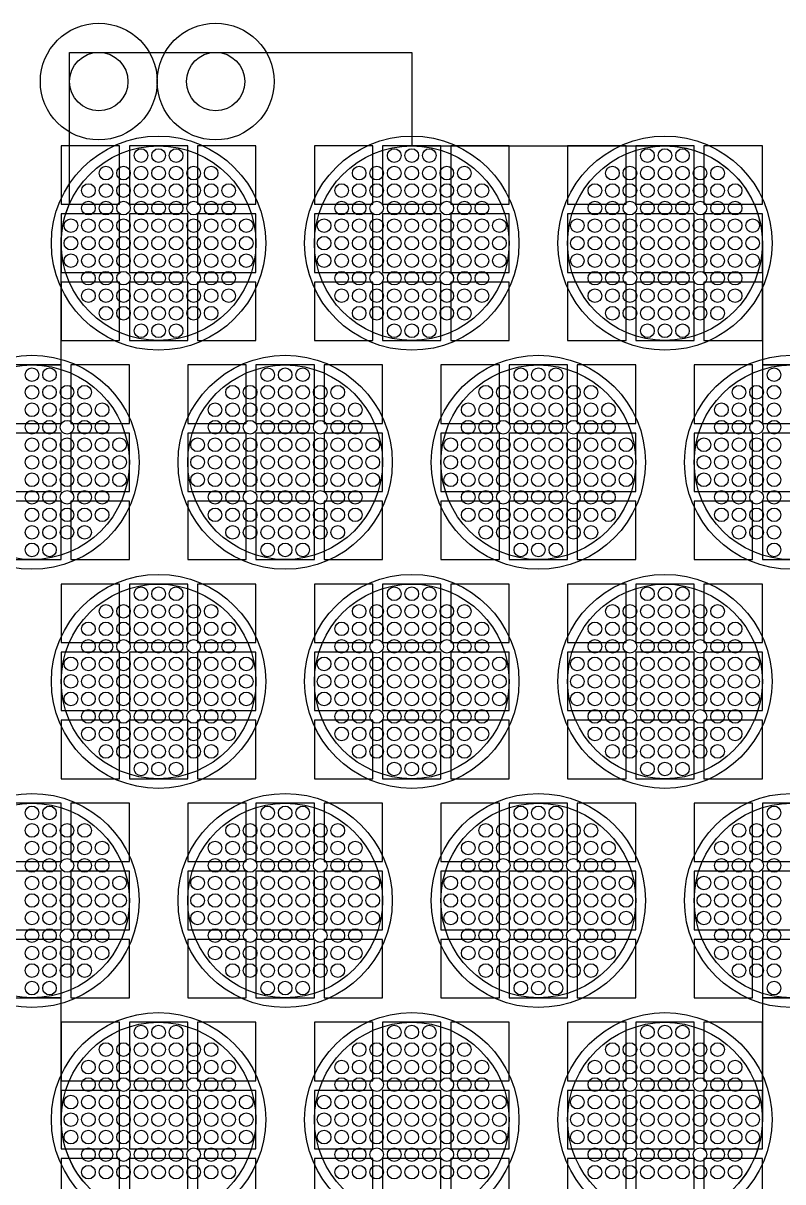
# Model space of a CAD drawing. Extents: x -49 to 54, y -38 to 38.
# Drawn here: x -4.72 to -0.82, y 8.43 to 14.38 of the extents above; entities that cross this region are included whole.
import ezdxf

# ---------------------------------------------------------------- set-up
doc = ezdxf.new("R2010")
doc.units = 0
for name, color, linetype in [('ADHESIVE_VIA_OPENINGS', 30, 'CONTINUOUS'), ('BACK_LAYER', 5, 'CONTINUOUS'), ('COND_LAYER_LOWER_ELECTRODE', 6, 'CONTINUOUS'), ('CONDUCTIVE_LAYER_BACK_LAYER', 2, 'CONTINUOUS'), ('EMITTER', 3, 'CONTINUOUS'), ('LOWER_ELECTRODE', 1, 'CONTINUOUS'), ('SUBSTRATE_VIA', 4, 'CONTINUOUS')]:
    doc.layers.add(name, color=color, linetype=linetype)

msp = doc.modelspace()

# ---------------------------------------------------------------- linework, layer by layer
at = {"layer": 'ADHESIVE_VIA_OPENINGS'}
for centre in [(-4.3279, 14.0785), (-3.7279, 14.0785)]:
    msp.add_circle(centre, 0.3, dxfattribs=at)
at = {"layer": 'BACK_LAYER'}
for points in [[(-4.5209, 13.4482), (-4.2209, 13.4482), (-4.2209, 13.7482), (-4.5209, 13.7482)], [(-4.1709, 13.4482), (-3.8709, 13.4482), (-3.8709, 13.7482), (-4.1709, 13.7482)], [(-3.8209, 13.4482), (-3.5209, 13.4482), (-3.5209, 13.7482), (-3.8209, 13.7482)], [(-3.2209, 13.4482), (-2.9209, 13.4482), (-2.9209, 13.7482), (-3.2209, 13.7482)], [(-2.8709, 13.4482), (-2.5709, 13.4482), (-2.5709, 13.7482), (-2.8709, 13.7482)], [(-2.5209, 13.4482), (-2.2209, 13.4482), (-2.2209, 13.7482), (-2.5209, 13.7482)], [(-1.9209, 13.4482), (-1.6209, 13.4482), (-1.6209, 13.7482), (-1.9209, 13.7482)], [(-1.5709, 13.4482), (-1.2709, 13.4482), (-1.2709, 13.7482), (-1.5709, 13.7482)], [(-1.2209, 13.4482), (-0.9209, 13.4482), (-0.9209, 13.7482), (-1.2209, 13.7482)], [(-4.5209, 13.0982), (-4.2209, 13.0982), (-4.2209, 13.3982), (-4.5209, 13.3982)], [(-4.1709, 13.0982), (-3.8709, 13.0982), (-3.8709, 13.3982), (-4.1709, 13.3982)], [(-3.8209, 13.0982), (-3.5209, 13.0982), (-3.5209, 13.3982), (-3.8209, 13.3982)], [(-3.2209, 13.0982), (-2.9209, 13.0982), (-2.9209, 13.3982), (-3.2209, 13.3982)], [(-2.8709, 13.0982), (-2.5709, 13.0982), (-2.5709, 13.3982), (-2.8709, 13.3982)], [(-2.5209, 13.0982), (-2.2209, 13.0982), (-2.2209, 13.3982), (-2.5209, 13.3982)], [(-1.9209, 13.0982), (-1.6209, 13.0982), (-1.6209, 13.3982), (-1.9209, 13.3982)], [(-1.5709, 13.0982), (-1.2709, 13.0982), (-1.2709, 13.3982), (-1.5709, 13.3982)], [(-1.2209, 13.0982), (-0.9209, 13.0982), (-0.9209, 13.3982), (-1.2209, 13.3982)], [(-4.5209, 12.7482), (-4.2209, 12.7482), (-4.2209, 13.0482), (-4.5209, 13.0482)], [(-4.1709, 12.7482), (-3.8709, 12.7482), (-3.8709, 13.0482), (-4.1709, 13.0482)], [(-3.8209, 12.7482), (-3.5209, 12.7482), (-3.5209, 13.0482), (-3.8209, 13.0482)], [(-3.2209, 12.7482), (-2.9209, 12.7482), (-2.9209, 13.0482), (-3.2209, 13.0482)], [(-2.8709, 12.7482), (-2.5709, 12.7482), (-2.5709, 13.0482), (-2.8709, 13.0482)], [(-2.5209, 12.7482), (-2.2209, 12.7482), (-2.2209, 13.0482), (-2.5209, 13.0482)], [(-1.9209, 12.7482), (-1.6209, 12.7482), (-1.6209, 13.0482), (-1.9209, 13.0482)], [(-1.5709, 12.7482), (-1.2709, 12.7482), (-1.2709, 13.0482), (-1.5709, 13.0482)], [(-1.2209, 12.7482), (-0.9209, 12.7482), (-0.9209, 13.0482), (-1.2209, 13.0482)], [(-4.8209, 12.3223), (-4.5209, 12.3223), (-4.5209, 12.6223), (-4.8209, 12.6223)], [(-4.4709, 12.3223), (-4.1709, 12.3223), (-4.1709, 12.6223), (-4.4709, 12.6223)], [(-3.8709, 12.3223), (-3.5709, 12.3223), (-3.5709, 12.6223), (-3.8709, 12.6223)], [(-3.5209, 12.3223), (-3.2209, 12.3223), (-3.2209, 12.6223), (-3.5209, 12.6223)], [(-3.1709, 12.3223), (-2.8709, 12.3223), (-2.8709, 12.6223), (-3.1709, 12.6223)], [(-2.5709, 12.3223), (-2.2709, 12.3223), (-2.2709, 12.6223), (-2.5709, 12.6223)], [(-2.2209, 12.3223), (-1.9209, 12.3223), (-1.9209, 12.6223), (-2.2209, 12.6223)], [(-1.8709, 12.3223), (-1.5709, 12.3223), (-1.5709, 12.6223), (-1.8709, 12.6223)], [(-1.2709, 12.3223), (-0.9709, 12.3223), (-0.9709, 12.6223), (-1.2709, 12.6223)], [(-0.9209, 12.3223), (-0.6209, 12.3223), (-0.6209, 12.6223), (-0.9209, 12.6223)], [(-4.8209, 11.9723), (-4.5209, 11.9723), (-4.5209, 12.2723), (-4.8209, 12.2723)], [(-4.4709, 11.9723), (-4.1709, 11.9723), (-4.1709, 12.2723), (-4.4709, 12.2723)], [(-3.8709, 11.9723), (-3.5709, 11.9723), (-3.5709, 12.2723), (-3.8709, 12.2723)], [(-3.5209, 11.9723), (-3.2209, 11.9723), (-3.2209, 12.2723), (-3.5209, 12.2723)], [(-3.1709, 11.9723), (-2.8709, 11.9723), (-2.8709, 12.2723), (-3.1709, 12.2723)], [(-2.5709, 11.9723), (-2.2709, 11.9723), (-2.2709, 12.2723), (-2.5709, 12.2723)], [(-2.2209, 11.9723), (-1.9209, 11.9723), (-1.9209, 12.2723), (-2.2209, 12.2723)], [(-1.8709, 11.9723), (-1.5709, 11.9723), (-1.5709, 12.2723), (-1.8709, 12.2723)], [(-1.2709, 11.9723), (-0.9709, 11.9723), (-0.9709, 12.2723), (-1.2709, 12.2723)], [(-0.9209, 11.9723), (-0.6209, 11.9723), (-0.6209, 12.2723), (-0.9209, 12.2723)], [(-4.8209, 11.6223), (-4.5209, 11.6223), (-4.5209, 11.9223), (-4.8209, 11.9223)], [(-4.4709, 11.6223), (-4.1709, 11.6223), (-4.1709, 11.9223), (-4.4709, 11.9223)], [(-3.8709, 11.6223), (-3.5709, 11.6223), (-3.5709, 11.9223), (-3.8709, 11.9223)], [(-3.5209, 11.6223), (-3.2209, 11.6223), (-3.2209, 11.9223), (-3.5209, 11.9223)], [(-3.1709, 11.6223), (-2.8709, 11.6223), (-2.8709, 11.9223), (-3.1709, 11.9223)], [(-2.5709, 11.6223), (-2.2709, 11.6223), (-2.2709, 11.9223), (-2.5709, 11.9223)], [(-2.2209, 11.6223), (-1.9209, 11.6223), (-1.9209, 11.9223), (-2.2209, 11.9223)], [(-1.8709, 11.6223), (-1.5709, 11.6223), (-1.5709, 11.9223), (-1.8709, 11.9223)], [(-1.2709, 11.6223), (-0.9709, 11.6223), (-0.9709, 11.9223), (-1.2709, 11.9223)], [(-0.9209, 11.6223), (-0.6209, 11.6223), (-0.6209, 11.9223), (-0.9209, 11.9223)], [(-4.5209, 11.1965), (-4.2209, 11.1965), (-4.2209, 11.4965), (-4.5209, 11.4965)], [(-4.1709, 11.1965), (-3.8709, 11.1965), (-3.8709, 11.4965), (-4.1709, 11.4965)], [(-3.8209, 11.1965), (-3.5209, 11.1965), (-3.5209, 11.4965), (-3.8209, 11.4965)], [(-3.2209, 11.1965), (-2.9209, 11.1965), (-2.9209, 11.4965), (-3.2209, 11.4965)], [(-2.8709, 11.1965), (-2.5709, 11.1965), (-2.5709, 11.4965), (-2.8709, 11.4965)], [(-2.5209, 11.1965), (-2.2209, 11.1965), (-2.2209, 11.4965), (-2.5209, 11.4965)], [(-1.9209, 11.1965), (-1.6209, 11.1965), (-1.6209, 11.4965), (-1.9209, 11.4965)], [(-1.5709, 11.1965), (-1.2709, 11.1965), (-1.2709, 11.4965), (-1.5709, 11.4965)], [(-1.2209, 11.1965), (-0.9209, 11.1965), (-0.9209, 11.4965), (-1.2209, 11.4965)], [(-4.5209, 10.8465), (-4.2209, 10.8465), (-4.2209, 11.1465), (-4.5209, 11.1465)], [(-4.1709, 10.8465), (-3.8709, 10.8465), (-3.8709, 11.1465), (-4.1709, 11.1465)], [(-3.8209, 10.8465), (-3.5209, 10.8465), (-3.5209, 11.1465), (-3.8209, 11.1465)], [(-3.2209, 10.8465), (-2.9209, 10.8465), (-2.9209, 11.1465), (-3.2209, 11.1465)], [(-2.8709, 10.8465), (-2.5709, 10.8465), (-2.5709, 11.1465), (-2.8709, 11.1465)], [(-2.5209, 10.8465), (-2.2209, 10.8465), (-2.2209, 11.1465), (-2.5209, 11.1465)], [(-1.9209, 10.8465), (-1.6209, 10.8465), (-1.6209, 11.1465), (-1.9209, 11.1465)], [(-1.5709, 10.8465), (-1.2709, 10.8465), (-1.2709, 11.1465), (-1.5709, 11.1465)], [(-1.2209, 10.8465), (-0.9209, 10.8465), (-0.9209, 11.1465), (-1.2209, 11.1465)], [(-4.5209, 10.4965), (-4.2209, 10.4965), (-4.2209, 10.7965), (-4.5209, 10.7965)], [(-4.1709, 10.4965), (-3.8709, 10.4965), (-3.8709, 10.7965), (-4.1709, 10.7965)], [(-3.8209, 10.4965), (-3.5209, 10.4965), (-3.5209, 10.7965), (-3.8209, 10.7965)], [(-3.2209, 10.4965), (-2.9209, 10.4965), (-2.9209, 10.7965), (-3.2209, 10.7965)], [(-2.8709, 10.4965), (-2.5709, 10.4965), (-2.5709, 10.7965), (-2.8709, 10.7965)], [(-2.5209, 10.4965), (-2.2209, 10.4965), (-2.2209, 10.7965), (-2.5209, 10.7965)], [(-1.9209, 10.4965), (-1.6209, 10.4965), (-1.6209, 10.7965), (-1.9209, 10.7965)], [(-1.5709, 10.4965), (-1.2709, 10.4965), (-1.2709, 10.7965), (-1.5709, 10.7965)], [(-1.2209, 10.4965), (-0.9209, 10.4965), (-0.9209, 10.7965), (-1.2209, 10.7965)], [(-4.8209, 10.0707), (-4.5209, 10.0707), (-4.5209, 10.3707), (-4.8209, 10.3707)], [(-4.4709, 10.0707), (-4.1709, 10.0707), (-4.1709, 10.3707), (-4.4709, 10.3707)], [(-3.8709, 10.0707), (-3.5709, 10.0707), (-3.5709, 10.3707), (-3.8709, 10.3707)], [(-3.5209, 10.0707), (-3.2209, 10.0707), (-3.2209, 10.3707), (-3.5209, 10.3707)], [(-3.1709, 10.0707), (-2.8709, 10.0707), (-2.8709, 10.3707), (-3.1709, 10.3707)], [(-2.5709, 10.0707), (-2.2709, 10.0707), (-2.2709, 10.3707), (-2.5709, 10.3707)], [(-2.2209, 10.0707), (-1.9209, 10.0707), (-1.9209, 10.3707), (-2.2209, 10.3707)], [(-1.8709, 10.0707), (-1.5709, 10.0707), (-1.5709, 10.3707), (-1.8709, 10.3707)], [(-1.2709, 10.0707), (-0.9709, 10.0707), (-0.9709, 10.3707), (-1.2709, 10.3707)], [(-0.9209, 10.0707), (-0.6209, 10.0707), (-0.6209, 10.3707), (-0.9209, 10.3707)], [(-4.8209, 9.7207), (-4.5209, 9.7207), (-4.5209, 10.0207), (-4.8209, 10.0207)], [(-4.4709, 9.7207), (-4.1709, 9.7207), (-4.1709, 10.0207), (-4.4709, 10.0207)], [(-3.8709, 9.7207), (-3.5709, 9.7207), (-3.5709, 10.0207), (-3.8709, 10.0207)], [(-3.5209, 9.7207), (-3.2209, 9.7207), (-3.2209, 10.0207), (-3.5209, 10.0207)], [(-3.1709, 9.7207), (-2.8709, 9.7207), (-2.8709, 10.0207), (-3.1709, 10.0207)], [(-2.5709, 9.7207), (-2.2709, 9.7207), (-2.2709, 10.0207), (-2.5709, 10.0207)], [(-2.2209, 9.7207), (-1.9209, 9.7207), (-1.9209, 10.0207), (-2.2209, 10.0207)], [(-1.8709, 9.7207), (-1.5709, 9.7207), (-1.5709, 10.0207), (-1.8709, 10.0207)], [(-1.2709, 9.7207), (-0.9709, 9.7207), (-0.9709, 10.0207), (-1.2709, 10.0207)], [(-0.9209, 9.7207), (-0.6209, 9.7207), (-0.6209, 10.0207), (-0.9209, 10.0207)], [(-4.8209, 9.3707), (-4.5209, 9.3707), (-4.5209, 9.6707), (-4.8209, 9.6707)], [(-4.4709, 9.3707), (-4.1709, 9.3707), (-4.1709, 9.6707), (-4.4709, 9.6707)], [(-3.8709, 9.3707), (-3.5709, 9.3707), (-3.5709, 9.6707), (-3.8709, 9.6707)], [(-3.5209, 9.3707), (-3.2209, 9.3707), (-3.2209, 9.6707), (-3.5209, 9.6707)], [(-3.1709, 9.3707), (-2.8709, 9.3707), (-2.8709, 9.6707), (-3.1709, 9.6707)], [(-2.5709, 9.3707), (-2.2709, 9.3707), (-2.2709, 9.6707), (-2.5709, 9.6707)], [(-2.2209, 9.3707), (-1.9209, 9.3707), (-1.9209, 9.6707), (-2.2209, 9.6707)], [(-1.8709, 9.3707), (-1.5709, 9.3707), (-1.5709, 9.6707), (-1.8709, 9.6707)], [(-1.2709, 9.3707), (-0.9709, 9.3707), (-0.9709, 9.6707), (-1.2709, 9.6707)], [(-0.9209, 9.3707), (-0.6209, 9.3707), (-0.6209, 9.6707), (-0.9209, 9.6707)], [(-4.5209, 8.9448), (-4.2209, 8.9448), (-4.2209, 9.2448), (-4.5209, 9.2448)], [(-4.1709, 8.9448), (-3.8709, 8.9448), (-3.8709, 9.2448), (-4.1709, 9.2448)], [(-3.8209, 8.9448), (-3.5209, 8.9448), (-3.5209, 9.2448), (-3.8209, 9.2448)], [(-3.2209, 8.9448), (-2.9209, 8.9448), (-2.9209, 9.2448), (-3.2209, 9.2448)], [(-2.8709, 8.9448), (-2.5709, 8.9448), (-2.5709, 9.2448), (-2.8709, 9.2448)], [(-2.5209, 8.9448), (-2.2209, 8.9448), (-2.2209, 9.2448), (-2.5209, 9.2448)], [(-1.9209, 8.9448), (-1.6209, 8.9448), (-1.6209, 9.2448), (-1.9209, 9.2448)], [(-1.5709, 8.9448), (-1.2709, 8.9448), (-1.2709, 9.2448), (-1.5709, 9.2448)], [(-1.2209, 8.9448), (-0.9209, 8.9448), (-0.9209, 9.2448), (-1.2209, 9.2448)], [(-4.5209, 8.5948), (-4.2209, 8.5948), (-4.2209, 8.8948), (-4.5209, 8.8948)], [(-4.1709, 8.5948), (-3.8709, 8.5948), (-3.8709, 8.8948), (-4.1709, 8.8948)], [(-3.8209, 8.5948), (-3.5209, 8.5948), (-3.5209, 8.8948), (-3.8209, 8.8948)], [(-3.2209, 8.5948), (-2.9209, 8.5948), (-2.9209, 8.8948), (-3.2209, 8.8948)], [(-2.8709, 8.5948), (-2.5709, 8.5948), (-2.5709, 8.8948), (-2.8709, 8.8948)], [(-2.5209, 8.5948), (-2.2209, 8.5948), (-2.2209, 8.8948), (-2.5209, 8.8948)], [(-1.9209, 8.5948), (-1.6209, 8.5948), (-1.6209, 8.8948), (-1.9209, 8.8948)], [(-1.5709, 8.5948), (-1.2709, 8.5948), (-1.2709, 8.8948), (-1.5709, 8.8948)], [(-1.2209, 8.5948), (-0.9209, 8.5948), (-0.9209, 8.8948), (-1.2209, 8.8948)], [(-4.5209, 8.2448), (-4.2209, 8.2448), (-4.2209, 8.5448), (-4.5209, 8.5448)], [(-4.1709, 8.2448), (-3.8709, 8.2448), (-3.8709, 8.5448), (-4.1709, 8.5448)], [(-3.8209, 8.2448), (-3.5209, 8.2448), (-3.5209, 8.5448), (-3.8209, 8.5448)], [(-3.2209, 8.2448), (-2.9209, 8.2448), (-2.9209, 8.5448), (-3.2209, 8.5448)], [(-2.8709, 8.2448), (-2.5709, 8.2448), (-2.5709, 8.5448), (-2.8709, 8.5448)], [(-2.5209, 8.2448), (-2.2209, 8.2448), (-2.2209, 8.5448), (-2.5209, 8.5448)], [(-1.9209, 8.2448), (-1.6209, 8.2448), (-1.6209, 8.5448), (-1.9209, 8.5448)], [(-1.5709, 8.2448), (-1.2709, 8.2448), (-1.2709, 8.5448), (-1.5709, 8.5448)], [(-1.2209, 8.2448), (-0.9209, 8.2448), (-0.9209, 8.5448), (-1.2209, 8.5448)]]:
    msp.add_lwpolyline(points, close=True, dxfattribs=at)
at = {"layer": 'COND_LAYER_LOWER_ELECTRODE'}
for centre in [(-4.0209, 13.2482), (-2.7209, 13.2482), (-1.4209, 13.2482), (-4.6709, 12.1223), (-3.3709, 12.1223), (-2.0709, 12.1223), (-0.7709, 12.1223), (-4.0209, 10.9965), (-2.7209, 10.9965), (-1.4209, 10.9965), (-4.6709, 9.8707), (-3.3709, 9.8707), (-2.0709, 9.8707), (-0.7709, 9.8707), (-4.0209, 8.7448), (-2.7209, 8.7448), (-1.4209, 8.7448)]:
    msp.add_circle(centre, 0.55, dxfattribs=at)
at = {"layer": 'CONDUCTIVE_LAYER_BACK_LAYER'}
for points in [[(-4.7206, 12.6199), (-4.7007, 12.6214), (-4.6809, 12.6222), (-4.5209, 12.6222), (-4.5209, 13.2482), (-4.5205, 13.268), (-4.5193, 13.2879), (-4.5174, 13.3077), (-4.5146, 13.3274), (-4.5111, 13.3469), (-4.5068, 13.3663), (-4.5017, 13.3856), (-4.4958, 13.4046), (-4.4892, 13.4233), (-4.4819, 13.4418), (-4.4779, 13.4509), (-4.4779, 14.2285), (-2.7209, 14.2285), (-2.7209, 13.7481), (-1.411, 13.7481), (-1.3911, 13.7473), (-1.3713, 13.7457), (-1.3516, 13.7433), (-1.3319, 13.7402), (-1.3124, 13.7363), (-1.2931, 13.7316), (-1.274, 13.7261), (-1.2551, 13.7199), (-1.2365, 13.7129), (-1.2182, 13.7052), (-1.2002, 13.6968), (-1.1825, 13.6877), (-1.1652, 13.6778), (-1.1483, 13.6673), (-1.1319, 13.6562), (-1.1159, 13.6443), (-1.1004, 13.6319), (-1.0854, 13.6189), (-1.0709, 13.6052), (-1.057, 13.591), (-1.0436, 13.5763), (-1.0309, 13.561), (-1.0188, 13.5453), (-1.0073, 13.529), (-0.9964, 13.5124), (-0.9863, 13.4953), (-0.9768, 13.4778), (-0.968, 13.46), (-0.9599, 13.4418), (-0.9526, 13.4233), (-0.946, 13.4046), (-0.9402, 13.3856), (-0.9351, 13.3663), (-0.9308, 13.3469), (-0.9272, 13.3274), (-0.9245, 13.3077), (-0.9225, 13.2879), (-0.9213, 13.268), (-0.9209, 13.2482), (-0.9209, 12.6222), (-0.761, 12.6222)], [(-4.3982, 8.4167), (-4.411, 8.432), (-4.4231, 8.4477), (-4.4346, 8.464), (-4.4454, 8.4806), (-4.4556, 8.4977), (-4.4651, 8.5152), (-4.4738, 8.533), (-4.4819, 8.5512), (-4.4892, 8.5697), (-4.4958, 8.5884), (-4.5017, 8.6074), (-4.5068, 8.6267), (-4.5111, 8.6461), (-4.5146, 8.6656), (-4.5174, 8.6853), (-4.5193, 8.7051), (-4.5205, 8.725), (-4.5209, 8.7448), (-4.5209, 9.3708), (-4.6809, 9.3708), (-4.7007, 9.3716), (-4.7206, 9.3731)], [(-0.761, 9.3708), (-0.9209, 9.3708), (-0.9209, 8.7448), (-0.9213, 8.725), (-0.9225, 8.7051), (-0.9245, 8.6853), (-0.9272, 8.6656), (-0.9308, 8.6461), (-0.9351, 8.6267), (-0.9402, 8.6074), (-0.946, 8.5884), (-0.9526, 8.5697), (-0.9599, 8.5512), (-0.968, 8.533), (-0.9768, 8.5152), (-0.9863, 8.4977), (-0.9964, 8.4806), (-1.0073, 8.464), (-1.0188, 8.4477), (-1.0309, 8.432), (-1.0436, 8.4167)]]:
    msp.add_lwpolyline(points, dxfattribs=at)
at = {"layer": 'EMITTER'}
for centre in [(-4.0209, 13.2482), (-2.7209, 13.2482), (-1.4209, 13.2482), (-4.6709, 12.1223), (-3.3709, 12.1223), (-2.0709, 12.1223), (-0.7709, 12.1223), (-4.0209, 10.9965), (-2.7209, 10.9965), (-1.4209, 10.9965), (-4.6709, 9.8707), (-3.3709, 9.8707), (-2.0709, 9.8707), (-0.7709, 9.8707), (-4.0209, 8.7448), (-2.7209, 8.7448), (-1.4209, 8.7448)]:
    msp.add_circle(centre, 0.5, dxfattribs=at)
at = {"layer": 'LOWER_ELECTRODE'}
for centre in [(-4.1109, 13.6982), (-4.0209, 13.6982), (-3.9309, 13.6982), (-2.8109, 13.6982), (-2.7209, 13.6982), (-2.6309, 13.6982), (-1.5109, 13.6982), (-1.4209, 13.6982), (-1.3309, 13.6982), (-4.2909, 13.6082), (-4.2009, 13.6082), (-4.1109, 13.6082), (-4.0209, 13.6082), (-3.9309, 13.6082), (-3.8409, 13.6082), (-3.7509, 13.6082), (-2.9909, 13.6082), (-2.9009, 13.6082), (-2.8109, 13.6082), (-2.7209, 13.6082), (-2.6309, 13.6082), (-2.5409, 13.6082), (-2.4509, 13.6082), (-1.6909, 13.6082), (-1.6009, 13.6082), (-1.5109, 13.6082), (-1.4209, 13.6082), (-1.3309, 13.6082), (-1.2409, 13.6082), (-1.1509, 13.6082), (-4.3809, 13.5182), (-4.2909, 13.5182), (-4.2009, 13.5182), (-4.1109, 13.5182), (-4.0209, 13.5182), (-3.9309, 13.5182), (-3.8409, 13.5182), (-3.7509, 13.5182), (-3.6609, 13.5182), (-3.0809, 13.5182), (-2.9909, 13.5182), (-2.9009, 13.5182), (-2.8109, 13.5182), (-2.7209, 13.5182), (-2.6309, 13.5182), (-2.5409, 13.5182), (-2.4509, 13.5182), (-2.3609, 13.5182), (-1.7809, 13.5182), (-1.6909, 13.5182), (-1.6009, 13.5182), (-1.5109, 13.5182), (-1.4209, 13.5182), (-1.3309, 13.5182), (-1.2409, 13.5182), (-1.1509, 13.5182), (-1.0609, 13.5182), (-4.3809, 13.4282), (-4.2909, 13.4282), (-4.2009, 13.4282), (-4.1109, 13.4282), (-4.0209, 13.4282), (-3.9309, 13.4282), (-3.8409, 13.4282), (-3.7509, 13.4282), (-3.6609, 13.4282), (-3.0809, 13.4282), (-2.9909, 13.4282), (-2.9009, 13.4282), (-2.8109, 13.4282), (-2.7209, 13.4282), (-2.6309, 13.4282), (-2.5409, 13.4282), (-2.4509, 13.4282), (-2.3609, 13.4282), (-1.7809, 13.4282), (-1.6909, 13.4282), (-1.6009, 13.4282), (-1.5109, 13.4282), (-1.4209, 13.4282), (-1.3309, 13.4282), (-1.2409, 13.4282), (-1.1509, 13.4282), (-1.0609, 13.4282), (-4.4709, 13.3382), (-4.3809, 13.3382), (-4.2909, 13.3382), (-4.2009, 13.3382), (-4.1109, 13.3382), (-4.0209, 13.3382), (-3.9309, 13.3382), (-3.8409, 13.3382), (-3.7509, 13.3382), (-3.6609, 13.3382), (-3.5709, 13.3382), (-3.1709, 13.3382), (-3.0809, 13.3382), (-2.9909, 13.3382), (-2.9009, 13.3382), (-2.8109, 13.3382), (-2.7209, 13.3382), (-2.6309, 13.3382), (-2.5409, 13.3382), (-2.4509, 13.3382), (-2.3609, 13.3382), (-2.2709, 13.3382), (-1.8709, 13.3382), (-1.7809, 13.3382), (-1.6909, 13.3382), (-1.6009, 13.3382), (-1.5109, 13.3382), (-1.4209, 13.3382), (-1.3309, 13.3382), (-1.2409, 13.3382), (-1.1509, 13.3382), (-1.0609, 13.3382), (-0.9709, 13.3382), (-4.4709, 13.2482), (-4.3809, 13.2482), (-4.2909, 13.2482), (-4.2009, 13.2482), (-4.1109, 13.2482), (-4.0209, 13.2482), (-3.9309, 13.2482), (-3.8409, 13.2482), (-3.7509, 13.2482), (-3.6609, 13.2482), (-3.5709, 13.2482), (-3.1709, 13.2482), (-3.0809, 13.2482), (-2.9909, 13.2482), (-2.9009, 13.2482), (-2.8109, 13.2482), (-2.7209, 13.2482), (-2.6309, 13.2482), (-2.5409, 13.2482), (-2.4509, 13.2482), (-2.3609, 13.2482), (-2.2709, 13.2482), (-1.8709, 13.2482), (-1.7809, 13.2482), (-1.6909, 13.2482), (-1.6009, 13.2482), (-1.5109, 13.2482), (-1.4209, 13.2482), (-1.3309, 13.2482), (-1.2409, 13.2482), (-1.1509, 13.2482), (-1.0609, 13.2482), (-0.9709, 13.2482), (-4.4709, 13.1582), (-4.3809, 13.1582), (-4.2909, 13.1582), (-4.2009, 13.1582), (-4.1109, 13.1582), (-4.0209, 13.1582), (-3.9309, 13.1582), (-3.8409, 13.1582), (-3.7509, 13.1582), (-3.6609, 13.1582), (-3.5709, 13.1582), (-3.1709, 13.1582), (-3.0809, 13.1582), (-2.9909, 13.1582), (-2.9009, 13.1582), (-2.8109, 13.1582), (-2.7209, 13.1582), (-2.6309, 13.1582), (-2.5409, 13.1582), (-2.4509, 13.1582), (-2.3609, 13.1582), (-2.2709, 13.1582), (-1.8709, 13.1582), (-1.7809, 13.1582), (-1.6909, 13.1582), (-1.6009, 13.1582), (-1.5109, 13.1582), (-1.4209, 13.1582), (-1.3309, 13.1582), (-1.2409, 13.1582), (-1.1509, 13.1582), (-1.0609, 13.1582), (-0.9709, 13.1582), (-4.3809, 13.0682), (-4.2909, 13.0682), (-4.2009, 13.0682), (-4.1109, 13.0682), (-4.0209, 13.0682), (-3.9309, 13.0682), (-3.8409, 13.0682), (-3.7509, 13.0682), (-3.6609, 13.0682), (-3.0809, 13.0682), (-2.9909, 13.0682), (-2.9009, 13.0682), (-2.8109, 13.0682), (-2.7209, 13.0682), (-2.6309, 13.0682), (-2.5409, 13.0682), (-2.4509, 13.0682), (-2.3609, 13.0682), (-1.7809, 13.0682), (-1.6909, 13.0682), (-1.6009, 13.0682), (-1.5109, 13.0682), (-1.4209, 13.0682), (-1.3309, 13.0682), (-1.2409, 13.0682), (-1.1509, 13.0682), (-1.0609, 13.0682), (-4.3809, 12.9782), (-4.2909, 12.9782), (-4.2009, 12.9782), (-4.1109, 12.9782), (-4.0209, 12.9782), (-3.9309, 12.9782), (-3.8409, 12.9782), (-3.7509, 12.9782), (-3.6609, 12.9782), (-3.0809, 12.9782), (-2.9909, 12.9782), (-2.9009, 12.9782), (-2.8109, 12.9782), (-2.7209, 12.9782), (-2.6309, 12.9782), (-2.5409, 12.9782), (-2.4509, 12.9782), (-2.3609, 12.9782), (-1.7809, 12.9782), (-1.6909, 12.9782), (-1.6009, 12.9782), (-1.5109, 12.9782), (-1.4209, 12.9782), (-1.3309, 12.9782), (-1.2409, 12.9782), (-1.1509, 12.9782), (-1.0609, 12.9782), (-4.2909, 12.8882), (-4.2009, 12.8882), (-4.1109, 12.8882), (-4.0209, 12.8882), (-3.9309, 12.8882), (-3.8409, 12.8882), (-3.7509, 12.8882), (-2.9909, 12.8882), (-2.9009, 12.8882), (-2.8109, 12.8882), (-2.7209, 12.8882), (-2.6309, 12.8882), (-2.5409, 12.8882), (-2.4509, 12.8882), (-1.6909, 12.8882), (-1.6009, 12.8882), (-1.5109, 12.8882), (-1.4209, 12.8882), (-1.3309, 12.8882), (-1.2409, 12.8882), (-1.1509, 12.8882), (-4.1109, 12.7982), (-4.0209, 12.7982), (-3.9309, 12.7982), (-2.8109, 12.7982), (-2.7209, 12.7982), (-2.6309, 12.7982), (-1.5109, 12.7982), (-1.4209, 12.7982), (-1.3309, 12.7982), (-4.6709, 12.5723), (-4.5809, 12.5723), (-3.4609, 12.5723), (-3.3709, 12.5723), (-3.2809, 12.5723), (-2.1609, 12.5723), (-2.0709, 12.5723), (-1.9809, 12.5723), (-0.8609, 12.5723), (-4.6709, 12.4823), (-4.5809, 12.4823), (-4.4909, 12.4823), (-4.4009, 12.4823), (-3.6409, 12.4823), (-3.5509, 12.4823), (-3.4609, 12.4823), (-3.3709, 12.4823), (-3.2809, 12.4823), (-3.1909, 12.4823), (-3.1009, 12.4823), (-2.3409, 12.4823), (-2.2509, 12.4823), (-2.1609, 12.4823), (-2.0709, 12.4823), (-1.9809, 12.4823), (-1.8909, 12.4823), (-1.8009, 12.4823), (-1.0409, 12.4823), (-0.9509, 12.4823), (-0.8609, 12.4823), (-4.6709, 12.3923), (-4.5809, 12.3923), (-4.4909, 12.3923), (-4.4009, 12.3923), (-4.3109, 12.3923), (-3.7309, 12.3923), (-3.6409, 12.3923), (-3.5509, 12.3923), (-3.4609, 12.3923), (-3.3709, 12.3923), (-3.2809, 12.3923), (-3.1909, 12.3923), (-3.1009, 12.3923), (-3.0109, 12.3923), (-2.4309, 12.3923), (-2.3409, 12.3923), (-2.2509, 12.3923), (-2.1609, 12.3923), (-2.0709, 12.3923), (-1.9809, 12.3923), (-1.8909, 12.3923), (-1.8009, 12.3923), (-1.7109, 12.3923), (-1.1309, 12.3923), (-1.0409, 12.3923), (-0.9509, 12.3923), (-0.8609, 12.3923), (-4.6709, 12.3023), (-4.5809, 12.3023), (-4.4909, 12.3023), (-4.4009, 12.3023), (-4.3109, 12.3023), (-3.7309, 12.3023), (-3.6409, 12.3023), (-3.5509, 12.3023), (-3.4609, 12.3023), (-3.3709, 12.3023), (-3.2809, 12.3023), (-3.1909, 12.3023), (-3.1009, 12.3023), (-3.0109, 12.3023), (-2.4309, 12.3023), (-2.3409, 12.3023), (-2.2509, 12.3023), (-2.1609, 12.3023), (-2.0709, 12.3023), (-1.9809, 12.3023), (-1.8909, 12.3023), (-1.8009, 12.3023), (-1.7109, 12.3023), (-1.1309, 12.3023), (-1.0409, 12.3023), (-0.9509, 12.3023), (-0.8609, 12.3023), (-4.6709, 12.2123), (-4.5809, 12.2123), (-4.4909, 12.2123), (-4.4009, 12.2123), (-4.3109, 12.2123), (-4.2209, 12.2123), (-3.8209, 12.2123), (-3.7309, 12.2123), (-3.6409, 12.2123), (-3.5509, 12.2123), (-3.4609, 12.2123), (-3.3709, 12.2123), (-3.2809, 12.2123), (-3.1909, 12.2123), (-3.1009, 12.2123), (-3.0109, 12.2123), (-2.9209, 12.2123), (-2.5209, 12.2123), (-2.4309, 12.2123), (-2.3409, 12.2123), (-2.2509, 12.2123), (-2.1609, 12.2123), (-2.0709, 12.2123), (-1.9809, 12.2123), (-1.8909, 12.2123), (-1.8009, 12.2123), (-1.7109, 12.2123), (-1.6209, 12.2123), (-1.2209, 12.2123), (-1.1309, 12.2123), (-1.0409, 12.2123), (-0.9509, 12.2123), (-0.8609, 12.2123), (-4.6709, 12.1223), (-4.5809, 12.1223), (-4.4909, 12.1223), (-4.4009, 12.1223), (-4.3109, 12.1223), (-4.2209, 12.1223), (-3.8209, 12.1223), (-3.7309, 12.1223), (-3.6409, 12.1223), (-3.5509, 12.1223), (-3.4609, 12.1223), (-3.3709, 12.1223), (-3.2809, 12.1223), (-3.1909, 12.1223), (-3.1009, 12.1223), (-3.0109, 12.1223), (-2.9209, 12.1223), (-2.5209, 12.1223), (-2.4309, 12.1223), (-2.3409, 12.1223), (-2.2509, 12.1223), (-2.1609, 12.1223), (-2.0709, 12.1223), (-1.9809, 12.1223), (-1.8909, 12.1223), (-1.8009, 12.1223), (-1.7109, 12.1223), (-1.6209, 12.1223), (-1.2209, 12.1223), (-1.1309, 12.1223), (-1.0409, 12.1223), (-0.9509, 12.1223), (-0.8609, 12.1223), (-4.6709, 12.0323), (-4.5809, 12.0323), (-4.4909, 12.0323), (-4.4009, 12.0323), (-4.3109, 12.0323), (-4.2209, 12.0323), (-3.8209, 12.0323), (-3.7309, 12.0323), (-3.6409, 12.0323), (-3.5509, 12.0323), (-3.4609, 12.0323), (-3.3709, 12.0323), (-3.2809, 12.0323), (-3.1909, 12.0323), (-3.1009, 12.0323), (-3.0109, 12.0323), (-2.9209, 12.0323), (-2.5209, 12.0323), (-2.4309, 12.0323), (-2.3409, 12.0323), (-2.2509, 12.0323), (-2.1609, 12.0323), (-2.0709, 12.0323), (-1.9809, 12.0323), (-1.8909, 12.0323), (-1.8009, 12.0323), (-1.7109, 12.0323), (-1.6209, 12.0323), (-1.2209, 12.0323), (-1.1309, 12.0323), (-1.0409, 12.0323), (-0.9509, 12.0323), (-0.8609, 12.0323), (-4.6709, 11.9423), (-4.5809, 11.9423), (-4.4909, 11.9423), (-4.4009, 11.9423), (-4.3109, 11.9423), (-3.7309, 11.9423), (-3.6409, 11.9423), (-3.5509, 11.9423), (-3.4609, 11.9423), (-3.3709, 11.9423), (-3.2809, 11.9423), (-3.1909, 11.9423), (-3.1009, 11.9423), (-3.0109, 11.9423), (-2.4309, 11.9423), (-2.3409, 11.9423), (-2.2509, 11.9423), (-2.1609, 11.9423), (-2.0709, 11.9423), (-1.9809, 11.9423), (-1.8909, 11.9423), (-1.8009, 11.9423), (-1.7109, 11.9423), (-1.1309, 11.9423), (-1.0409, 11.9423), (-0.9509, 11.9423), (-0.8609, 11.9423), (-4.6709, 11.8523), (-4.5809, 11.8523), (-4.4909, 11.8523), (-4.4009, 11.8523), (-4.3109, 11.8523), (-3.7309, 11.8523), (-3.6409, 11.8523), (-3.5509, 11.8523), (-3.4609, 11.8523), (-3.3709, 11.8523), (-3.2809, 11.8523), (-3.1909, 11.8523), (-3.1009, 11.8523), (-3.0109, 11.8523), (-2.4309, 11.8523), (-2.3409, 11.8523), (-2.2509, 11.8523), (-2.1609, 11.8523), (-2.0709, 11.8523), (-1.9809, 11.8523), (-1.8909, 11.8523), (-1.8009, 11.8523), (-1.7109, 11.8523), (-1.1309, 11.8523), (-1.0409, 11.8523), (-0.9509, 11.8523), (-0.8609, 11.8523), (-4.6709, 11.7623), (-4.5809, 11.7623), (-4.4909, 11.7623), (-4.4009, 11.7623), (-3.6409, 11.7623), (-3.5509, 11.7623), (-3.4609, 11.7623), (-3.3709, 11.7623), (-3.2809, 11.7623), (-3.1909, 11.7623), (-3.1009, 11.7623), (-2.3409, 11.7623), (-2.2509, 11.7623), (-2.1609, 11.7623), (-2.0709, 11.7623), (-1.9809, 11.7623), (-1.8909, 11.7623), (-1.8009, 11.7623), (-1.0409, 11.7623), (-0.9509, 11.7623), (-0.8609, 11.7623), (-4.6709, 11.6723), (-4.5809, 11.6723), (-3.4609, 11.6723), (-3.3709, 11.6723), (-3.2809, 11.6723), (-2.1609, 11.6723), (-2.0709, 11.6723), (-1.9809, 11.6723), (-0.8609, 11.6723), (-4.1109, 11.4465), (-4.0209, 11.4465), (-3.9309, 11.4465), (-2.8109, 11.4465), (-2.7209, 11.4465), (-2.6309, 11.4465), (-1.5109, 11.4465), (-1.4209, 11.4465), (-1.3309, 11.4465), (-4.2909, 11.3565), (-4.2009, 11.3565), (-4.1109, 11.3565), (-4.0209, 11.3565), (-3.9309, 11.3565), (-3.8409, 11.3565), (-3.7509, 11.3565), (-2.9909, 11.3565), (-2.9009, 11.3565), (-2.8109, 11.3565), (-2.7209, 11.3565), (-2.6309, 11.3565), (-2.5409, 11.3565), (-2.4509, 11.3565), (-1.6909, 11.3565), (-1.6009, 11.3565), (-1.5109, 11.3565), (-1.4209, 11.3565), (-1.3309, 11.3565), (-1.2409, 11.3565), (-1.1509, 11.3565), (-4.3809, 11.2665), (-4.2909, 11.2665), (-4.2009, 11.2665), (-4.1109, 11.2665), (-4.0209, 11.2665), (-3.9309, 11.2665), (-3.8409, 11.2665), (-3.7509, 11.2665), (-3.6609, 11.2665), (-3.0809, 11.2665), (-2.9909, 11.2665), (-2.9009, 11.2665), (-2.8109, 11.2665), (-2.7209, 11.2665), (-2.6309, 11.2665), (-2.5409, 11.2665), (-2.4509, 11.2665), (-2.3609, 11.2665), (-1.7809, 11.2665), (-1.6909, 11.2665), (-1.6009, 11.2665), (-1.5109, 11.2665), (-1.4209, 11.2665), (-1.3309, 11.2665), (-1.2409, 11.2665), (-1.1509, 11.2665), (-1.0609, 11.2665), (-4.3809, 11.1765), (-4.2909, 11.1765), (-4.2009, 11.1765), (-4.1109, 11.1765), (-4.0209, 11.1765), (-3.9309, 11.1765), (-3.8409, 11.1765), (-3.7509, 11.1765), (-3.6609, 11.1765), (-3.0809, 11.1765), (-2.9909, 11.1765), (-2.9009, 11.1765), (-2.8109, 11.1765), (-2.7209, 11.1765), (-2.6309, 11.1765), (-2.5409, 11.1765), (-2.4509, 11.1765), (-2.3609, 11.1765), (-1.7809, 11.1765), (-1.6909, 11.1765), (-1.6009, 11.1765), (-1.5109, 11.1765), (-1.4209, 11.1765), (-1.3309, 11.1765), (-1.2409, 11.1765), (-1.1509, 11.1765), (-1.0609, 11.1765), (-4.4709, 11.0865), (-4.3809, 11.0865), (-4.2909, 11.0865), (-4.2009, 11.0865), (-4.1109, 11.0865), (-4.0209, 11.0865), (-3.9309, 11.0865), (-3.8409, 11.0865), (-3.7509, 11.0865), (-3.6609, 11.0865), (-3.5709, 11.0865), (-3.1709, 11.0865), (-3.0809, 11.0865), (-2.9909, 11.0865), (-2.9009, 11.0865), (-2.8109, 11.0865), (-2.7209, 11.0865), (-2.6309, 11.0865), (-2.5409, 11.0865), (-2.4509, 11.0865), (-2.3609, 11.0865), (-2.2709, 11.0865), (-1.8709, 11.0865), (-1.7809, 11.0865), (-1.6909, 11.0865), (-1.6009, 11.0865), (-1.5109, 11.0865), (-1.4209, 11.0865), (-1.3309, 11.0865), (-1.2409, 11.0865), (-1.1509, 11.0865), (-1.0609, 11.0865), (-0.9709, 11.0865), (-4.4709, 10.9965), (-4.3809, 10.9965), (-4.2909, 10.9965), (-4.2009, 10.9965), (-4.1109, 10.9965), (-4.0209, 10.9965), (-3.9309, 10.9965), (-3.8409, 10.9965), (-3.7509, 10.9965), (-3.6609, 10.9965), (-3.5709, 10.9965), (-3.1709, 10.9965), (-3.0809, 10.9965), (-2.9909, 10.9965), (-2.9009, 10.9965), (-2.8109, 10.9965), (-2.7209, 10.9965), (-2.6309, 10.9965), (-2.5409, 10.9965), (-2.4509, 10.9965), (-2.3609, 10.9965), (-2.2709, 10.9965), (-1.8709, 10.9965), (-1.7809, 10.9965), (-1.6909, 10.9965), (-1.6009, 10.9965), (-1.5109, 10.9965), (-1.4209, 10.9965), (-1.3309, 10.9965), (-1.2409, 10.9965), (-1.1509, 10.9965), (-1.0609, 10.9965), (-0.9709, 10.9965), (-4.4709, 10.9065), (-4.3809, 10.9065), (-4.2909, 10.9065), (-4.2009, 10.9065), (-4.1109, 10.9065), (-4.0209, 10.9065), (-3.9309, 10.9065), (-3.8409, 10.9065), (-3.7509, 10.9065), (-3.6609, 10.9065), (-3.5709, 10.9065), (-3.1709, 10.9065), (-3.0809, 10.9065), (-2.9909, 10.9065), (-2.9009, 10.9065), (-2.8109, 10.9065), (-2.7209, 10.9065), (-2.6309, 10.9065), (-2.5409, 10.9065), (-2.4509, 10.9065), (-2.3609, 10.9065), (-2.2709, 10.9065), (-1.8709, 10.9065), (-1.7809, 10.9065), (-1.6909, 10.9065), (-1.6009, 10.9065), (-1.5109, 10.9065), (-1.4209, 10.9065), (-1.3309, 10.9065), (-1.2409, 10.9065), (-1.1509, 10.9065), (-1.0609, 10.9065), (-0.9709, 10.9065), (-4.3809, 10.8165), (-4.2909, 10.8165), (-4.2009, 10.8165), (-4.1109, 10.8165), (-4.0209, 10.8165), (-3.9309, 10.8165), (-3.8409, 10.8165), (-3.7509, 10.8165), (-3.6609, 10.8165), (-3.0809, 10.8165), (-2.9909, 10.8165), (-2.9009, 10.8165), (-2.8109, 10.8165), (-2.7209, 10.8165), (-2.6309, 10.8165), (-2.5409, 10.8165), (-2.4509, 10.8165), (-2.3609, 10.8165), (-1.7809, 10.8165), (-1.6909, 10.8165), (-1.6009, 10.8165), (-1.5109, 10.8165), (-1.4209, 10.8165), (-1.3309, 10.8165), (-1.2409, 10.8165), (-1.1509, 10.8165), (-1.0609, 10.8165), (-4.3809, 10.7265), (-4.2909, 10.7265), (-4.2009, 10.7265), (-4.1109, 10.7265), (-4.0209, 10.7265), (-3.9309, 10.7265), (-3.8409, 10.7265), (-3.7509, 10.7265), (-3.6609, 10.7265), (-3.0809, 10.7265), (-2.9909, 10.7265), (-2.9009, 10.7265), (-2.8109, 10.7265), (-2.7209, 10.7265), (-2.6309, 10.7265), (-2.5409, 10.7265), (-2.4509, 10.7265), (-2.3609, 10.7265), (-1.7809, 10.7265), (-1.6909, 10.7265), (-1.6009, 10.7265), (-1.5109, 10.7265), (-1.4209, 10.7265), (-1.3309, 10.7265), (-1.2409, 10.7265), (-1.1509, 10.7265), (-1.0609, 10.7265), (-4.2909, 10.6365), (-4.2009, 10.6365), (-4.1109, 10.6365), (-4.0209, 10.6365), (-3.9309, 10.6365), (-3.8409, 10.6365), (-3.7509, 10.6365), (-2.9909, 10.6365), (-2.9009, 10.6365), (-2.8109, 10.6365), (-2.7209, 10.6365), (-2.6309, 10.6365), (-2.5409, 10.6365), (-2.4509, 10.6365), (-1.6909, 10.6365), (-1.6009, 10.6365), (-1.5109, 10.6365), (-1.4209, 10.6365), (-1.3309, 10.6365), (-1.2409, 10.6365), (-1.1509, 10.6365), (-4.1109, 10.5465), (-4.0209, 10.5465), (-3.9309, 10.5465), (-2.8109, 10.5465), (-2.7209, 10.5465), (-2.6309, 10.5465), (-1.5109, 10.5465), (-1.4209, 10.5465), (-1.3309, 10.5465), (-4.6709, 10.3207), (-4.5809, 10.3207), (-3.4609, 10.3207), (-3.3709, 10.3207), (-3.2809, 10.3207), (-2.1609, 10.3207), (-2.0709, 10.3207), (-1.9809, 10.3207), (-0.8609, 10.3207), (-4.6709, 10.2307), (-4.5809, 10.2307), (-4.4909, 10.2307), (-4.4009, 10.2307), (-3.6409, 10.2307), (-3.5509, 10.2307), (-3.4609, 10.2307), (-3.3709, 10.2307), (-3.2809, 10.2307), (-3.1909, 10.2307), (-3.1009, 10.2307), (-2.3409, 10.2307), (-2.2509, 10.2307), (-2.1609, 10.2307), (-2.0709, 10.2307), (-1.9809, 10.2307), (-1.8909, 10.2307), (-1.8009, 10.2307), (-1.0409, 10.2307), (-0.9509, 10.2307), (-0.8609, 10.2307), (-4.6709, 10.1407), (-4.5809, 10.1407), (-4.4909, 10.1407), (-4.4009, 10.1407), (-4.3109, 10.1407), (-3.7309, 10.1407), (-3.6409, 10.1407), (-3.5509, 10.1407), (-3.4609, 10.1407), (-3.3709, 10.1407), (-3.2809, 10.1407), (-3.1909, 10.1407), (-3.1009, 10.1407), (-3.0109, 10.1407), (-2.4309, 10.1407), (-2.3409, 10.1407), (-2.2509, 10.1407), (-2.1609, 10.1407), (-2.0709, 10.1407), (-1.9809, 10.1407), (-1.8909, 10.1407), (-1.8009, 10.1407), (-1.7109, 10.1407), (-1.1309, 10.1407), (-1.0409, 10.1407), (-0.9509, 10.1407), (-0.8609, 10.1407), (-4.6709, 10.0507), (-4.5809, 10.0507), (-4.4909, 10.0507), (-4.4009, 10.0507), (-4.3109, 10.0507), (-3.7309, 10.0507), (-3.6409, 10.0507), (-3.5509, 10.0507), (-3.4609, 10.0507), (-3.3709, 10.0507), (-3.2809, 10.0507), (-3.1909, 10.0507), (-3.1009, 10.0507), (-3.0109, 10.0507), (-2.4309, 10.0507), (-2.3409, 10.0507), (-2.2509, 10.0507), (-2.1609, 10.0507), (-2.0709, 10.0507), (-1.9809, 10.0507), (-1.8909, 10.0507), (-1.8009, 10.0507), (-1.7109, 10.0507), (-1.1309, 10.0507), (-1.0409, 10.0507), (-0.9509, 10.0507), (-0.8609, 10.0507), (-4.6709, 9.9607), (-4.5809, 9.9607), (-4.4909, 9.9607), (-4.4009, 9.9607), (-4.3109, 9.9607), (-4.2209, 9.9607), (-3.8209, 9.9607), (-3.7309, 9.9607), (-3.6409, 9.9607), (-3.5509, 9.9607), (-3.4609, 9.9607), (-3.3709, 9.9607), (-3.2809, 9.9607), (-3.1909, 9.9607), (-3.1009, 9.9607), (-3.0109, 9.9607), (-2.9209, 9.9607), (-2.5209, 9.9607), (-2.4309, 9.9607), (-2.3409, 9.9607), (-2.2509, 9.9607), (-2.1609, 9.9607), (-2.0709, 9.9607), (-1.9809, 9.9607), (-1.8909, 9.9607), (-1.8009, 9.9607), (-1.7109, 9.9607), (-1.6209, 9.9607), (-1.2209, 9.9607), (-1.1309, 9.9607), (-1.0409, 9.9607), (-0.9509, 9.9607), (-0.8609, 9.9607), (-4.6709, 9.8707), (-4.5809, 9.8707), (-4.4909, 9.8707), (-4.4009, 9.8707), (-4.3109, 9.8707), (-4.2209, 9.8707), (-3.8209, 9.8707), (-3.7309, 9.8707), (-3.6409, 9.8707), (-3.5509, 9.8707), (-3.4609, 9.8707), (-3.3709, 9.8707), (-3.2809, 9.8707), (-3.1909, 9.8707), (-3.1009, 9.8707), (-3.0109, 9.8707), (-2.9209, 9.8707), (-2.5209, 9.8707), (-2.4309, 9.8707), (-2.3409, 9.8707), (-2.2509, 9.8707), (-2.1609, 9.8707), (-2.0709, 9.8707), (-1.9809, 9.8707), (-1.8909, 9.8707), (-1.8009, 9.8707), (-1.7109, 9.8707), (-1.6209, 9.8707), (-1.2209, 9.8707), (-1.1309, 9.8707), (-1.0409, 9.8707), (-0.9509, 9.8707), (-0.8609, 9.8707), (-4.6709, 9.7807), (-4.5809, 9.7807), (-4.4909, 9.7807), (-4.4009, 9.7807), (-4.3109, 9.7807), (-4.2209, 9.7807), (-3.8209, 9.7807), (-3.7309, 9.7807), (-3.6409, 9.7807), (-3.5509, 9.7807), (-3.4609, 9.7807), (-3.3709, 9.7807), (-3.2809, 9.7807), (-3.1909, 9.7807), (-3.1009, 9.7807), (-3.0109, 9.7807), (-2.9209, 9.7807), (-2.5209, 9.7807), (-2.4309, 9.7807), (-2.3409, 9.7807), (-2.2509, 9.7807), (-2.1609, 9.7807), (-2.0709, 9.7807), (-1.9809, 9.7807), (-1.8909, 9.7807), (-1.8009, 9.7807), (-1.7109, 9.7807), (-1.6209, 9.7807), (-1.2209, 9.7807), (-1.1309, 9.7807), (-1.0409, 9.7807), (-0.9509, 9.7807), (-0.8609, 9.7807), (-4.6709, 9.6907), (-4.5809, 9.6907), (-4.4909, 9.6907), (-4.4009, 9.6907), (-4.3109, 9.6907), (-3.7309, 9.6907), (-3.6409, 9.6907), (-3.5509, 9.6907), (-3.4609, 9.6907), (-3.3709, 9.6907), (-3.2809, 9.6907), (-3.1909, 9.6907), (-3.1009, 9.6907), (-3.0109, 9.6907), (-2.4309, 9.6907), (-2.3409, 9.6907), (-2.2509, 9.6907), (-2.1609, 9.6907), (-2.0709, 9.6907), (-1.9809, 9.6907), (-1.8909, 9.6907), (-1.8009, 9.6907), (-1.7109, 9.6907), (-1.1309, 9.6907), (-1.0409, 9.6907), (-0.9509, 9.6907), (-0.8609, 9.6907), (-4.6709, 9.6007), (-4.5809, 9.6007), (-4.4909, 9.6007), (-4.4009, 9.6007), (-4.3109, 9.6007), (-3.7309, 9.6007), (-3.6409, 9.6007), (-3.5509, 9.6007), (-3.4609, 9.6007), (-3.3709, 9.6007), (-3.2809, 9.6007), (-3.1909, 9.6007), (-3.1009, 9.6007), (-3.0109, 9.6007), (-2.4309, 9.6007), (-2.3409, 9.6007), (-2.2509, 9.6007), (-2.1609, 9.6007), (-2.0709, 9.6007), (-1.9809, 9.6007), (-1.8909, 9.6007), (-1.8009, 9.6007), (-1.7109, 9.6007), (-1.1309, 9.6007), (-1.0409, 9.6007), (-0.9509, 9.6007), (-0.8609, 9.6007), (-4.6709, 9.5107), (-4.5809, 9.5107), (-4.4909, 9.5107), (-4.4009, 9.5107), (-3.6409, 9.5107), (-3.5509, 9.5107), (-3.4609, 9.5107), (-3.3709, 9.5107), (-3.2809, 9.5107), (-3.1909, 9.5107), (-3.1009, 9.5107), (-2.3409, 9.5107), (-2.2509, 9.5107), (-2.1609, 9.5107), (-2.0709, 9.5107), (-1.9809, 9.5107), (-1.8909, 9.5107), (-1.8009, 9.5107), (-1.0409, 9.5107), (-0.9509, 9.5107), (-0.8609, 9.5107), (-4.6709, 9.4207), (-4.5809, 9.4207), (-3.4609, 9.4207), (-3.3709, 9.4207), (-3.2809, 9.4207), (-2.1609, 9.4207), (-2.0709, 9.4207), (-1.9809, 9.4207), (-0.8609, 9.4207), (-4.1109, 9.1948), (-4.0209, 9.1948), (-3.9309, 9.1948), (-2.8109, 9.1948), (-2.7209, 9.1948), (-2.6309, 9.1948), (-1.5109, 9.1948), (-1.4209, 9.1948), (-1.3309, 9.1948), (-4.2909, 9.1048), (-4.2009, 9.1048), (-4.1109, 9.1048), (-4.0209, 9.1048), (-3.9309, 9.1048), (-3.8409, 9.1048), (-3.7509, 9.1048), (-2.9909, 9.1048), (-2.9009, 9.1048), (-2.8109, 9.1048), (-2.7209, 9.1048), (-2.6309, 9.1048), (-2.5409, 9.1048), (-2.4509, 9.1048), (-1.6909, 9.1048), (-1.6009, 9.1048), (-1.5109, 9.1048), (-1.4209, 9.1048), (-1.3309, 9.1048), (-1.2409, 9.1048), (-1.1509, 9.1048), (-4.3809, 9.0148), (-4.2909, 9.0148), (-4.2009, 9.0148), (-4.1109, 9.0148), (-4.0209, 9.0148), (-3.9309, 9.0148), (-3.8409, 9.0148), (-3.7509, 9.0148), (-3.6609, 9.0148), (-3.0809, 9.0148), (-2.9909, 9.0148), (-2.9009, 9.0148), (-2.8109, 9.0148), (-2.7209, 9.0148), (-2.6309, 9.0148), (-2.5409, 9.0148), (-2.4509, 9.0148), (-2.3609, 9.0148), (-1.7809, 9.0148), (-1.6909, 9.0148), (-1.6009, 9.0148), (-1.5109, 9.0148), (-1.4209, 9.0148), (-1.3309, 9.0148), (-1.2409, 9.0148), (-1.1509, 9.0148), (-1.0609, 9.0148), (-4.3809, 8.9248), (-4.2909, 8.9248), (-4.2009, 8.9248), (-4.1109, 8.9248), (-4.0209, 8.9248), (-3.9309, 8.9248), (-3.8409, 8.9248), (-3.7509, 8.9248), (-3.6609, 8.9248), (-3.0809, 8.9248), (-2.9909, 8.9248), (-2.9009, 8.9248), (-2.8109, 8.9248), (-2.7209, 8.9248), (-2.6309, 8.9248), (-2.5409, 8.9248), (-2.4509, 8.9248), (-2.3609, 8.9248), (-1.7809, 8.9248), (-1.6909, 8.9248), (-1.6009, 8.9248), (-1.5109, 8.9248), (-1.4209, 8.9248), (-1.3309, 8.9248), (-1.2409, 8.9248), (-1.1509, 8.9248), (-1.0609, 8.9248), (-4.4709, 8.8348), (-4.3809, 8.8348), (-4.2909, 8.8348), (-4.2009, 8.8348), (-4.1109, 8.8348), (-4.0209, 8.8348), (-3.9309, 8.8348), (-3.8409, 8.8348), (-3.7509, 8.8348), (-3.6609, 8.8348), (-3.5709, 8.8348), (-3.1709, 8.8348), (-3.0809, 8.8348), (-2.9909, 8.8348), (-2.9009, 8.8348), (-2.8109, 8.8348), (-2.7209, 8.8348), (-2.6309, 8.8348), (-2.5409, 8.8348), (-2.4509, 8.8348), (-2.3609, 8.8348), (-2.2709, 8.8348), (-1.8709, 8.8348), (-1.7809, 8.8348), (-1.6909, 8.8348), (-1.6009, 8.8348), (-1.5109, 8.8348), (-1.4209, 8.8348), (-1.3309, 8.8348), (-1.2409, 8.8348), (-1.1509, 8.8348), (-1.0609, 8.8348), (-0.9709, 8.8348), (-4.4709, 8.7448), (-4.3809, 8.7448), (-4.2909, 8.7448), (-4.2009, 8.7448), (-4.1109, 8.7448), (-4.0209, 8.7448), (-3.9309, 8.7448), (-3.8409, 8.7448), (-3.7509, 8.7448), (-3.6609, 8.7448), (-3.5709, 8.7448), (-3.1709, 8.7448), (-3.0809, 8.7448), (-2.9909, 8.7448), (-2.9009, 8.7448), (-2.8109, 8.7448), (-2.7209, 8.7448), (-2.6309, 8.7448), (-2.5409, 8.7448), (-2.4509, 8.7448), (-2.3609, 8.7448), (-2.2709, 8.7448), (-1.8709, 8.7448), (-1.7809, 8.7448), (-1.6909, 8.7448), (-1.6009, 8.7448), (-1.5109, 8.7448), (-1.4209, 8.7448), (-1.3309, 8.7448), (-1.2409, 8.7448), (-1.1509, 8.7448), (-1.0609, 8.7448), (-0.9709, 8.7448), (-4.4709, 8.6548), (-4.3809, 8.6548), (-4.2909, 8.6548), (-4.2009, 8.6548), (-4.1109, 8.6548), (-4.0209, 8.6548), (-3.9309, 8.6548), (-3.8409, 8.6548), (-3.7509, 8.6548), (-3.6609, 8.6548), (-3.5709, 8.6548), (-3.1709, 8.6548), (-3.0809, 8.6548), (-2.9909, 8.6548), (-2.9009, 8.6548), (-2.8109, 8.6548), (-2.7209, 8.6548), (-2.6309, 8.6548), (-2.5409, 8.6548), (-2.4509, 8.6548), (-2.3609, 8.6548), (-2.2709, 8.6548), (-1.8709, 8.6548), (-1.7809, 8.6548), (-1.6909, 8.6548), (-1.6009, 8.6548), (-1.5109, 8.6548), (-1.4209, 8.6548), (-1.3309, 8.6548), (-1.2409, 8.6548), (-1.1509, 8.6548), (-1.0609, 8.6548), (-0.9709, 8.6548), (-4.3809, 8.5648), (-4.2909, 8.5648), (-4.2009, 8.5648), (-4.1109, 8.5648), (-4.0209, 8.5648), (-3.9309, 8.5648), (-3.8409, 8.5648), (-3.7509, 8.5648), (-3.6609, 8.5648), (-3.0809, 8.5648), (-2.9909, 8.5648), (-2.9009, 8.5648), (-2.8109, 8.5648), (-2.7209, 8.5648), (-2.6309, 8.5648), (-2.5409, 8.5648), (-2.4509, 8.5648), (-2.3609, 8.5648), (-1.7809, 8.5648), (-1.6909, 8.5648), (-1.6009, 8.5648), (-1.5109, 8.5648), (-1.4209, 8.5648), (-1.3309, 8.5648), (-1.2409, 8.5648), (-1.1509, 8.5648), (-1.0609, 8.5648), (-4.3809, 8.4748), (-4.2909, 8.4748), (-4.2009, 8.4748), (-4.1109, 8.4748), (-4.0209, 8.4748), (-3.9309, 8.4748), (-3.8409, 8.4748), (-3.7509, 8.4748), (-3.6609, 8.4748), (-3.0809, 8.4748), (-2.9909, 8.4748), (-2.9009, 8.4748), (-2.8109, 8.4748), (-2.7209, 8.4748), (-2.6309, 8.4748), (-2.5409, 8.4748), (-2.4509, 8.4748), (-2.3609, 8.4748), (-1.7809, 8.4748), (-1.6909, 8.4748), (-1.6009, 8.4748), (-1.5109, 8.4748), (-1.4209, 8.4748), (-1.3309, 8.4748), (-1.2409, 8.4748), (-1.1509, 8.4748), (-1.0609, 8.4748)]:
    msp.add_circle(centre, 0.035, dxfattribs=at)
at = {"layer": 'SUBSTRATE_VIA'}
for centre in [(-4.3279, 14.0785), (-3.7279, 14.0785)]:
    msp.add_circle(centre, 0.15, dxfattribs=at)

doc.saveas('drawing.dxf')
